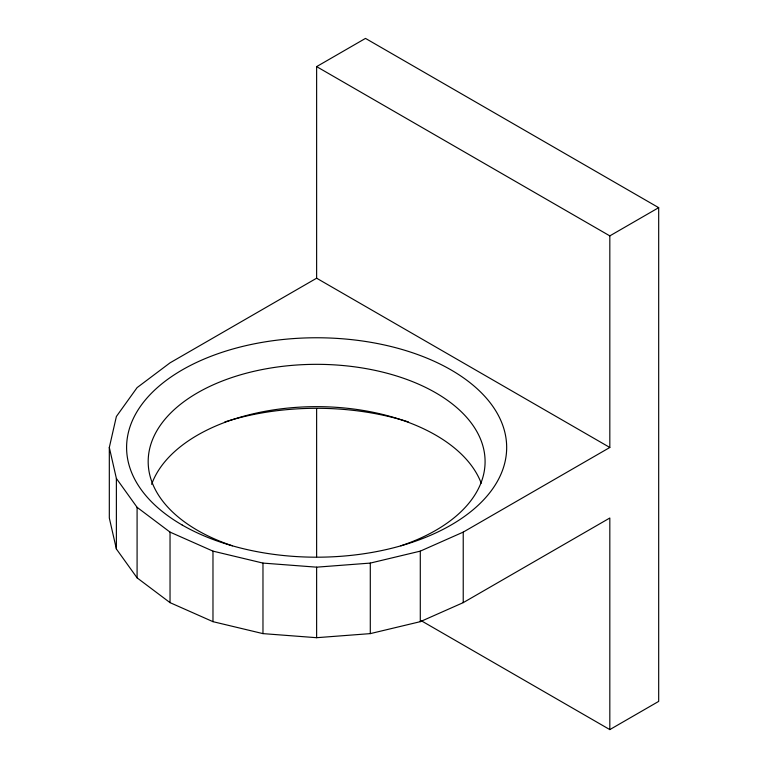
<?xml version="1.0" encoding="UTF-8"?>
<svg xmlns="http://www.w3.org/2000/svg" width="768" height="768" viewBox="0 0 768 768"><rect width="100%" height="100%" fill="white"/><g stroke="black" fill="none" stroke-linecap="round" stroke-linejoin="round"><path stroke-width="1.15" d="M316.627 66.614L365.491 38.4L658.685 207.667L658.685 701.386L609.821 729.6L609.821 518.006L463.229 602.64L420.288 621.667L370.291 633.619L316.627 637.699L262.973 633.619L212.976 621.667L170.035 602.64L137.088 577.853L116.381 548.986L109.315 518.006L109.315 447.475L116.381 416.496L137.088 387.629L170.035 362.842L316.627 278.208L609.821 447.475L609.821 235.882L316.627 66.614L316.627 278.208M609.821 235.882L658.685 207.667M109.315 447.475L116.381 478.454L137.088 507.322L170.035 532.109L212.976 551.136L262.973 563.088L316.627 567.168L370.291 563.088L420.288 551.136L463.229 532.109L609.821 447.475M421.267 620.736L609.821 729.6M463.229 532.109L463.229 602.64M420.288 551.136L420.288 621.667M370.291 563.088L370.291 633.619M316.627 408.509L316.627 556.742M316.627 567.168L316.627 637.699M262.973 563.088L262.973 633.619M212.976 551.136L212.976 621.667M170.035 532.109L170.035 602.64M137.088 507.322L137.088 577.853M116.381 478.454L116.381 548.986M151.632 484.33A168.442 97.248 0 0 1 315.629 406.656A168.442 97.248 0 0 1 481.219 483.206M232.406 545.808A168.442 97.248 0 0 1 187.594 399.072A168.442 97.248 0 0 1 445.67 399.072A168.442 97.248 0 0 1 400.858 545.808M224.832 421.939A190.042 109.718 0 0 1 408.432 421.939M182.256 525.062A190.042 109.718 0 0 0 500.198 475.872A190.042 109.718 0 0 0 267.446 341.501A190.042 109.718 0 0 0 182.256 525.062"/></g></svg>
